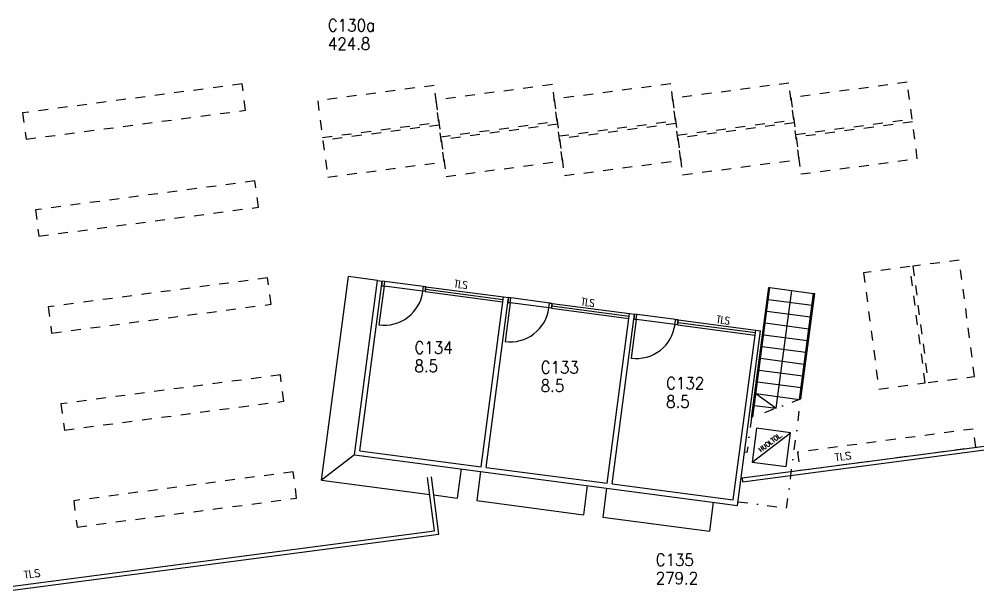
# Model space of a CAD drawing. Extents: x 8540 to 123584, y 9876 to 72527.
# Drawn here: x 26642 to 46242, y 34462 to 46233 of the extents above; entities that cross this region are included whole.
import ezdxf

# ---------------------------------------------------------------- set-up
doc = ezdxf.new("R2010")
doc.units = 0
doc.header["$LTSCALE"] = 100
doc.header["$MEASUREMENT"] = 0
doc.linetypes.add('KP', pattern=[4, 2, -2])
doc.linetypes.add('PKP', pattern=[6, 2, -2, 0, -2])
for name, color, linetype in [('ART1100T0', 7, 'CONTINUOUS'), ('ART1100T3', 7, 'CONTINUOUS'), ('ART1100TB', 7, 'CONTINUOUS'), ('M06001', 7, 'CONTINUOUS'), ('M06037', 8, 'CONTINUOUS'), ('M06041', 8, 'CONTINUOUS'), ('M06051', 3, 'CONTINUOUS'), ('M06080', 253, 'CONTINUOUS')]:
    doc.layers.add(name, color=color, linetype=linetype)
doc.styles.add('S', font='ROMANS.shx', dxfattribs={"width": 0.8})
doc.styles.get("Standard").update_dxf_attribs({"font": 'simplex.shx'})

# ---------------------------------------------------------------- blocks, each defined once
blk = doc.blocks.new('AIOA_HUONE')
at = {"layer": 'ART1100T0', "width": 0.9}
blk.add_attdef('HNENUM', (56, 73), '', height=250, dxfattribs=at)
at = {"layer": 'ART1100T3', "width": 0.9}
blk.add_attdef('HNEALA', (56, -302), '', height=250, dxfattribs=at)

msp = doc.modelspace()

# ---------------------------------------------------------------- linework, layer by layer
at = {"layer": 'M06001'}
for p, q in [((33497, 37322), (33967, 40892)), ((33609, 37409), (34066, 40879)), ((33967, 40892), (34066, 40879)), ((36088, 37082), (36545, 40552)), ((36187, 37069), (36644, 40539)), ((36545, 40552), (36644, 40539)), ((38665, 36743), (39122, 40213)), ((38765, 36730), (39221, 40200)), ((39122, 40213), (39221, 40200)), ((41243, 36403), (41700, 39874)), ((41329, 36291), (41799, 39861)), ((41700, 39874), (41799, 39861)), ((33497, 37322), (41329, 36291)), ((33609, 37409), (36088, 37082)), ((36187, 37069), (38665, 36743)), ((38765, 36730), (41243, 36403))]:
    msp.add_line(p, q, dxfattribs=at)
at = {"layer": 'M06037'}
for p, q in [((32824, 36806), (33372, 40970)), ((33967, 40892), (33372, 40970)), ((41616, 38084), (41966, 40746)), ((41642, 38094), (41991, 40743)), ((41966, 40746), (41991, 40743)), ((41991, 40743), (42883, 40626)), ((42120, 38276), (42437, 40684)), ((42598, 38459), (42883, 40626)), ((42625, 38469), (42908, 40622)), ((42883, 40626), (42908, 40622)), ((41959, 40502), (42852, 40385)), ((41928, 40261), (42820, 40144)), ((41896, 40021), (42788, 39903)), ((41864, 39780), (42757, 39662)), ((41833, 39539), (42725, 39422)), ((41801, 39298), (42693, 39181)), ((41769, 39058), (42661, 38940)), ((41737, 38817), (42630, 38699)), ((41706, 38576), (42598, 38459)), ((41706, 38576), (42120, 38276)), ((41674, 38335), (42120, 38276)), ((41628, 37175), (42413, 37777)), ((33497, 37322), (32824, 36806)), ((35678, 37035), (35600, 36440)), ((36075, 36983), (35996, 36388)), ((32824, 36806), (35036, 36515)), ((38256, 36696), (38178, 36101)), ((35118, 36504), (35600, 36440)), ((38652, 36644), (38574, 36049)), ((35996, 36388), (38178, 36101)), ((40834, 36357), (40755, 35762)), ((38574, 36049), (40755, 35762))]:
    msp.add_line(p, q, dxfattribs=at)
at = {"layer": 'M06037', "linetype": 'PKP'}
msp.add_lwpolyline([(41339, 36366), (42331, 36235), (42625, 38469), (41616, 38084), (41522, 37375), (41473, 37382)], dxfattribs=at)
at = {"layer": 'M06037'}
msp.add_lwpolyline([(41628, 37175), (42322, 37083), (42413, 37777), (41719, 37869)], close=True, dxfattribs=at)
at = {"layer": 'M06041'}
for p, q in [((34945, 40662), (34958, 40761)), ((34945, 40662), (36532, 40453)), ((34952, 40712), (36538, 40503)), ((34958, 40761), (36545, 40552)), ((37523, 40323), (37536, 40422)), ((37536, 40422), (39122, 40213)), ((37523, 40323), (39109, 40114)), ((37529, 40372), (39116, 40163)), ((40101, 39983), (40114, 40082)), ((40107, 40033), (41694, 39824)), ((40114, 40082), (41700, 39874)), ((40101, 39983), (41687, 39774)), ((41433, 36773), (53373, 38345)), ((41422, 36852), (47966, 37714)), ((35133, 35772), (34990, 36863)), ((35223, 35703), (35069, 36873)), ((41422, 36852), (41433, 36773)), ((25784, 34541), (35133, 35772)), ((25794, 34462), (35223, 35703))]:
    msp.add_line(p, q, dxfattribs=at)
at = {"layer": 'M06051', "linetype": 'ByBlock'}
for p, q in [((34945, 40662), (34053, 40779)), ((34958, 40761), (34066, 40879)), ((37523, 40323), (36631, 40440)), ((37536, 40422), (36644, 40539)), ((40114, 40082), (39221, 40200)), ((40101, 39983), (39208, 40101))]:
    msp.add_line(p, q, dxfattribs=at)
for points in [[(34102, 40773), (33998, 39980, 0.414214), (34896, 40669, 0.671351)], [(36680, 40434), (36576, 39640, 0.414214), (37473, 40329, 0.671351)], [(39258, 40094), (39154, 39301, 0.414214), (40051, 39990, 0.671351)]]:
    msp.add_lwpolyline(points, format="xyb", dxfattribs=at)
for points in [[(34053, 40779), (34102, 40773), (34116, 40872), (34066, 40879)], [(34945, 40662), (34896, 40669), (34909, 40768), (34958, 40761)], [(36631, 40440), (36680, 40434), (36693, 40533), (36644, 40539)], [(37523, 40323), (37473, 40329), (37486, 40428), (37536, 40422)], [(39208, 40101), (39258, 40094), (39271, 40193), (39221, 40200)], [(40101, 39983), (40051, 39990), (40064, 40089), (40114, 40082)]]:
    msp.add_lwpolyline(points, close=True, dxfattribs=at)
at = {"layer": 'M06080', "linetype": 'KP'}
for points in [[(26784, 43779), (31271, 44370), (31200, 44908), (26713, 44317)], [(37642, 44143), (37543, 44894), (35164, 44580), (35263, 43829)], [(40061, 44159), (39962, 44910), (37582, 44596), (37681, 43845)], [(42479, 44175), (42380, 44926), (40001, 44612), (40100, 43861)], [(44898, 44191), (44799, 44942), (42420, 44629), (42518, 43877)], [(35224, 44126), (35125, 44878), (32745, 44564), (32844, 43813)], [(42586, 43364), (42487, 44115), (40108, 43802), (40207, 43051)], [(45005, 43380), (44906, 44131), (42526, 43818), (42625, 43067)], [(35330, 43316), (35231, 44067), (32852, 43754), (32951, 43003)], [(37749, 43332), (37650, 44083), (35271, 43770), (35369, 43019)], [(40167, 43348), (40069, 44099), (37689, 43786), (37788, 43035)], [(27045, 41797), (31532, 42387), (31461, 42925), (26974, 42334)], [(44218, 38669), (45167, 38794), (44854, 41173), (43905, 41048)], [(45227, 38802), (46176, 38927), (45863, 41306), (44913, 41181)], [(27306, 39814), (31793, 40404), (31722, 40942), (27235, 40351)], [(27567, 37831), (32054, 38421), (31983, 38959), (27496, 38368)], [(42603, 37008), (46198, 37481), (46149, 37852), (42554, 37379)], [(27828, 35848), (32315, 36439), (32244, 36976), (27757, 36385)]]:
    msp.add_lwpolyline(points, close=True, dxfattribs=at)

# ---------------------------------------------------------------- block references
at = {"layer": 'ART1100TB'}
for p, values in [((32898, 45910), {'HNENUM': 'C130a', 'HNEALA': '424.8'}), ((34668, 39319), {'HNENUM': 'C134', 'HNEALA': '8.5'}), ((37248, 38914), {'HNENUM': 'C133', 'HNEALA': '8.5'}), ((39812, 38591), {'HNENUM': 'C132', 'HNEALA': '8.5'}), ((39599, 34980), {'HNENUM': 'C135', 'HNEALA': '279.2'})]:
    msp.add_blockref('AIOA_HUONE', p, dxfattribs=at).add_auto_attribs(values)

# ---------------------------------------------------------------- texts
at = {"layer": 'M06037', "style": 'S', "width": 0.8}
msp.add_text('HUOLTOL.', height=100, rotation=36.9726, dxfattribs=at).set_placement((41806, 37374))
at = {"layer": 'M06041', "style": 'S', "width": 0.8}
for p in [(35528, 40753), (38125, 40385), (40891, 40024)]:
    msp.add_text('TLS', height=150, rotation=352.3062, dxfattribs=at).set_placement(p)
at = {"layer": 'M06041', "style": 'S'}
for p in [(43327, 37196), (26748, 34794)]:
    msp.add_text('TLS', height=150, rotation=7.5, dxfattribs=at).set_placement(p)

doc.saveas('drawing.dxf')
